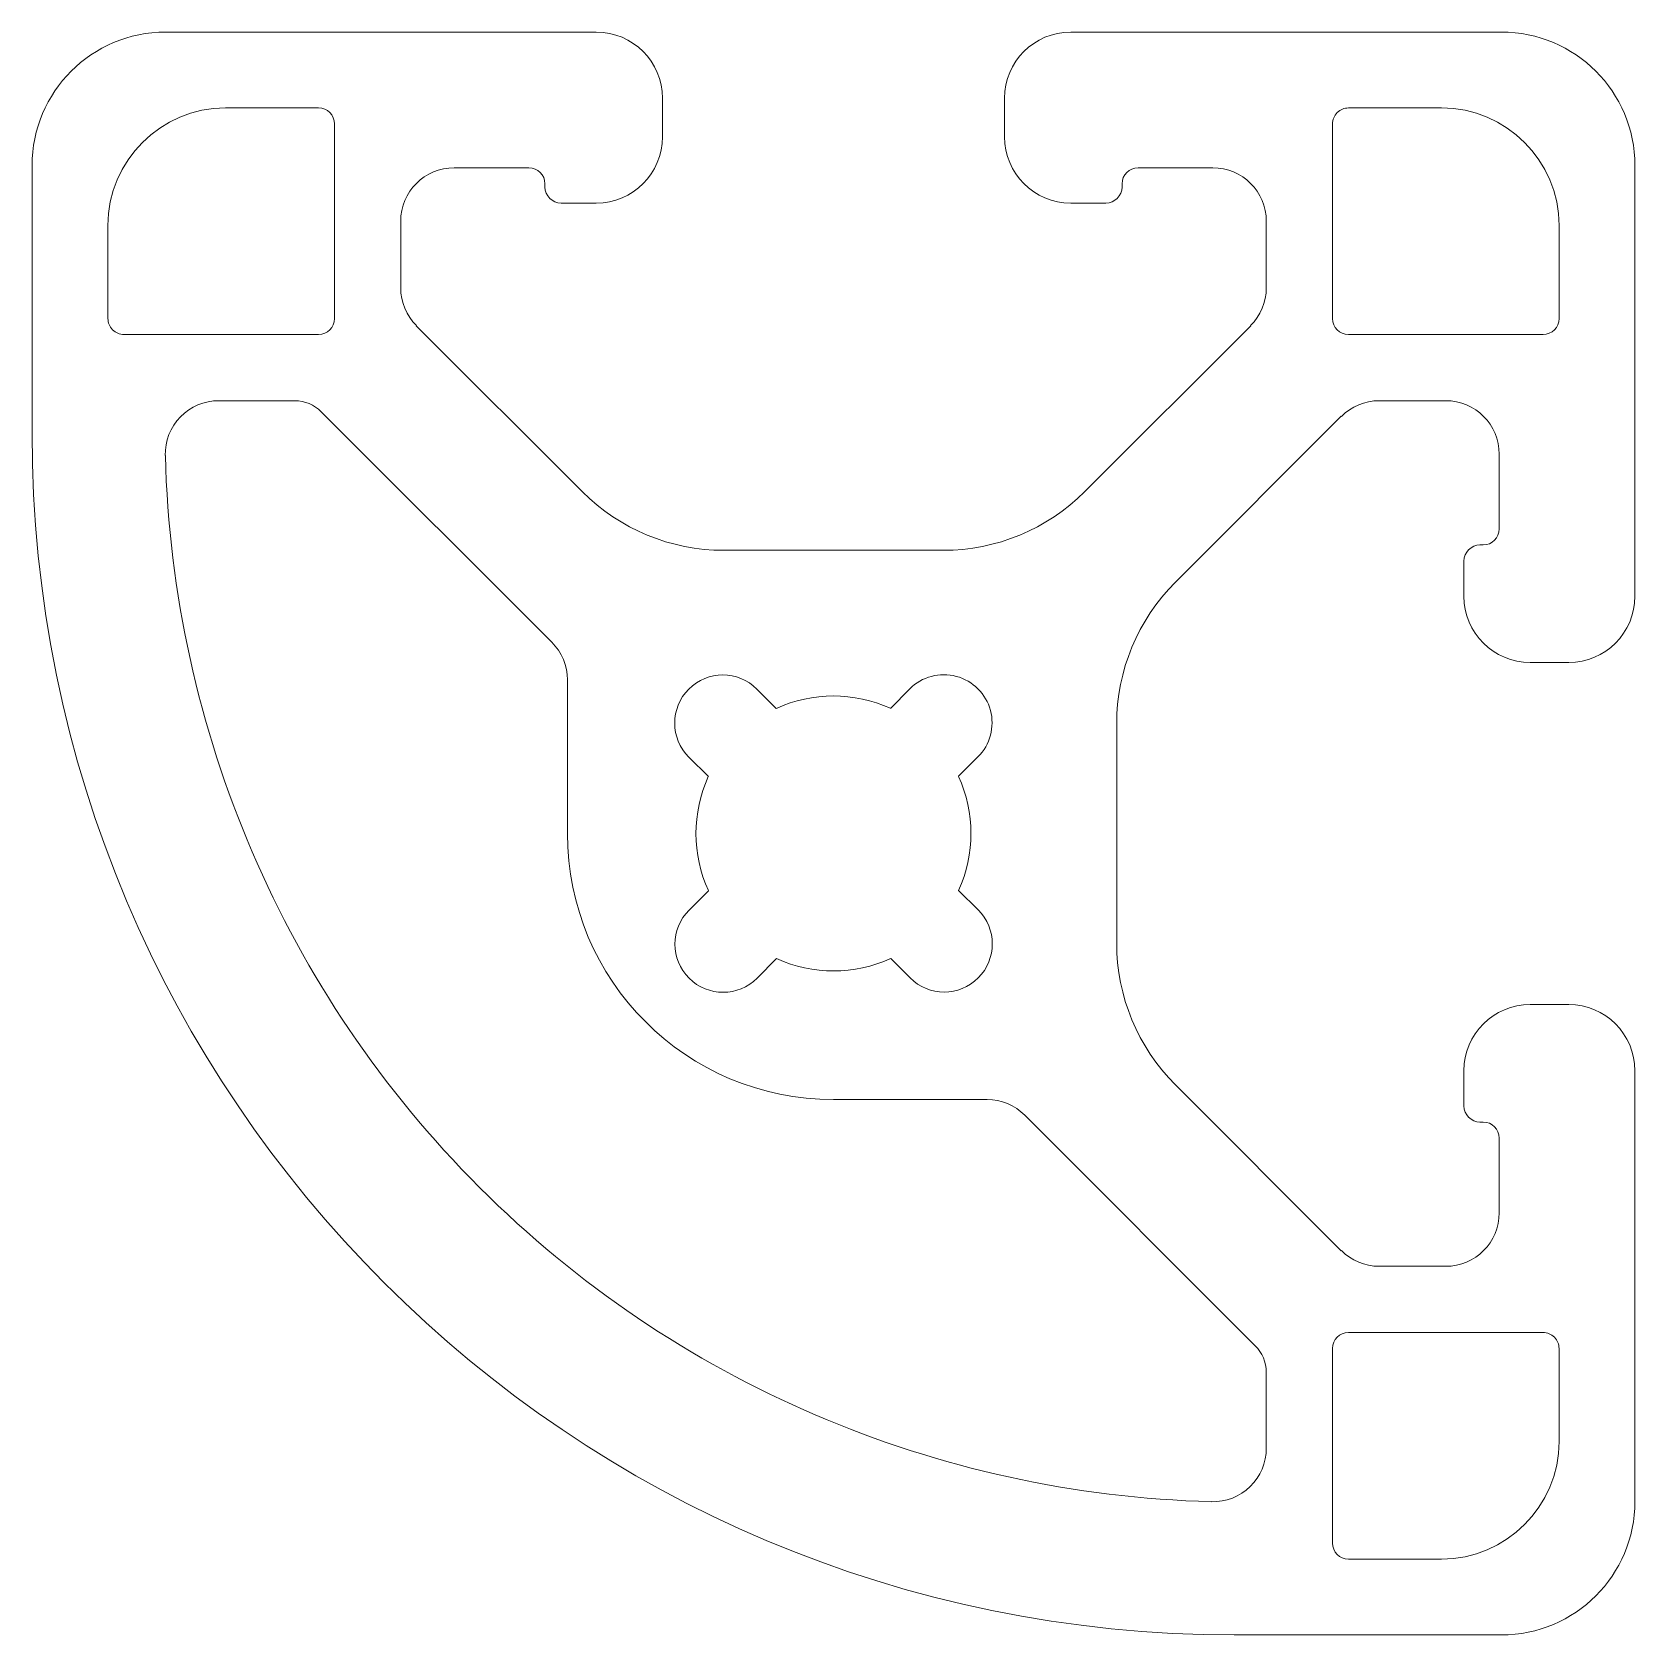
# Model space of a CAD drawing. Header units: inches. Extents: x -0.75 to 0.75, y -0.75 to 0.75.
import ezdxf

# ---------------------------------------------------------------- set-up
doc = ezdxf.new("R2010")
doc.units = ezdxf.units.IN
doc.header["$MEASUREMENT"] = 0

msp = doc.modelspace()

# ---------------------------------------------------------------- linework, layer by layer
at = {"color": 7, "linetype": 'Continuous', "lineweight": 15}
for p, q in [((-0.222, 0.75), (-0.625, 0.75)), ((0.625, 0.75), (0.222, 0.75)), ((-0.482, 0.679), (-0.569, 0.679)), ((-0.16, 0.652), (-0.16, 0.688)), ((0.16, 0.688), (0.16, 0.652)), ((0.569, 0.679), (0.482, 0.679)), ((-0.467, 0.482), (-0.467, 0.664)), ((0.467, 0.664), (0.467, 0.482)), ((-0.75, 0.625), (-0.75, 0.375)), ((-0.355, 0.623), (-0.285, 0.623)), ((0.285, 0.623), (0.355, 0.623)), ((0.75, 0.222), (0.75, 0.625)), ((-0.27, 0.608), (-0.27, 0.605)), ((0.27, 0.605), (0.27, 0.608)), ((-0.255, 0.59), (-0.222, 0.59)), ((0.222, 0.59), (0.255, 0.59)), ((-0.405, 0.5106), (-0.405, 0.573)), ((0.405, 0.573), (0.405, 0.5106)), ((-0.679, 0.569), (-0.679, 0.482)), ((0.679, 0.482), (0.679, 0.569)), ((-0.664, 0.467), (-0.482, 0.467)), ((-0.2349, 0.3198), (-0.3904, 0.4752)), ((0.3904, 0.4752), (0.2349, 0.3198)), ((0.482, 0.467), (0.664, 0.467)), ((-0.5041, 0.405), (-0.5753, 0.405)), ((-0.2636, 0.179), (-0.4793, 0.3947)), ((0.3198, 0.2349), (0.4752, 0.3904)), ((0.5106, 0.405), (0.573, 0.405)), ((0.623, 0.355), (0.623, 0.285)), ((0.1027, 0.265), (-0.1027, 0.265)), ((0.608, 0.27), (0.605, 0.27)), ((0.59, 0.255), (0.59, 0.222)), ((0.652, 0.16), (0.688, 0.16)), ((-0.249, 0), (-0.249, 0.1437)), ((-0.0535, 0.117), (-0.0717, 0.1352)), ((0.0715, 0.1354), (0.0532, 0.1171)), ((0.265, -0.1027), (0.265, 0.1027)), ((-0.1354, 0.0715), (-0.1171, 0.0532)), ((0.117, 0.0535), (0.1352, 0.0717)), ((-0.117, -0.0535), (-0.1352, -0.0717)), ((0.1354, -0.0715), (0.1171, -0.0532)), ((-0.0715, -0.1354), (-0.0532, -0.1171)), ((0.0535, -0.117), (0.0717, -0.1352)), ((0.688, -0.16), (0.652, -0.16)), ((0.59, -0.222), (0.59, -0.255)), ((0.75, -0.625), (0.75, -0.222)), ((0.4752, -0.3904), (0.3198, -0.2349)), ((0.1437, -0.249), (0, -0.249)), ((0.3947, -0.4793), (0.179, -0.2636)), ((0.605, -0.27), (0.608, -0.27)), ((0.623, -0.285), (0.623, -0.355)), ((0.573, -0.405), (0.5106, -0.405)), ((0.664, -0.467), (0.482, -0.467)), ((0.467, -0.482), (0.467, -0.664)), ((0.679, -0.569), (0.679, -0.482)), ((0.405, -0.5753), (0.405, -0.5041)), ((0.482, -0.679), (0.569, -0.679)), ((0.375, -0.75), (0.625, -0.75))]:
    msp.add_line(p, q, dxfattribs=at)
for centre, radius, start, end in [((-0.625, 0.625), 0.125, 90, 180), ((-0.222, 0.688), 0.062, 360, 90), ((0.222, 0.688), 0.062, 90, 180), ((0.625, 0.625), 0.125, 0, 90), ((-0.569, 0.569), 0.11, 90, 179.9971), ((-0.482, 0.664), 0.015, 0, 90), ((0.482, 0.664), 0.015, 89.9971, 180), ((0.569, 0.569), 0.11, 360, 89.9971), ((-0.222, 0.652), 0.062, 270, 0), ((0.222, 0.652), 0.062, 180, 270), ((-0.355, 0.573), 0.05, 90, 180), ((-0.285, 0.608), 0.015, 360, 90), ((0.285, 0.608), 0.015, 90, 180), ((0.355, 0.573), 0.05, 0, 90), ((-0.255, 0.605), 0.015, 180, 270), ((0.255, 0.605), 0.015, 270, 0), ((-0.355, 0.5106), 0.05, 180, 225), ((0.355, 0.5106), 0.05, 315, 0), ((-0.664, 0.482), 0.015, 179.9971, 270), ((-0.482, 0.482), 0.015, 270, 360), ((0.482, 0.482), 0.015, 180, 270), ((0.664, 0.482), 0.015, 270, 360), ((-0.5041, 0.37), 0.035, 45, 90), ((0.5106, 0.355), 0.05, 90, 135), ((-0.5753, 0.355), 0.05, 90, 181.4614), ((0.573, 0.355), 0.05, 360, 90), ((0.375, 0.375), 1.125, 180, 270), ((0.3794, 0.3794), 1.005, 181.4614, 224.9997), ((-0.1027, 0.452), 0.187, 225, 270), ((0.1027, 0.452), 0.187, 270, 315), ((0.608, 0.285), 0.015, 270, 0), ((0.605, 0.255), 0.015, 90, 180), ((0.452, 0.1027), 0.187, 135, 180), ((0.652, 0.222), 0.062, 180, 270), ((0.688, 0.222), 0.062, 270, 0), ((-0.299, 0.1437), 0.05, 0, 45), ((-0.1035, 0.1033), 0.0451, 45.054, 225.054), ((0.1033, 0.1035), 0.0451, 315.054, 135.054), ((0, 0), 0.1287, 65.5564, 114.5517), ((0, 0), 0.1287, 155.5564, 204.5517), ((0, 0), 0.1286, 335.5564, 24.5517), ((0, 0), 0.249, 180, 270), ((-0.1033, -0.1035), 0.0451, 135.054, 315.054), ((0.1035, -0.1033), 0.0451, 225.054, 45.054), ((0.452, -0.1027), 0.187, 180, 225), ((0, 0), 0.1286, 245.5564, 294.5517), ((0.652, -0.222), 0.062, 90, 180), ((0.688, -0.222), 0.062, 360, 90), ((0.1437, -0.299), 0.05, 45, 90), ((0.605, -0.255), 0.015, 180, 270), ((0.608, -0.285), 0.015, 360, 90), ((0.3794, 0.3794), 1.005, 225.0003, 268.5386), ((0.573, -0.355), 0.05, 270, 360), ((0.5106, -0.355), 0.05, 225, 270), ((0.37, -0.5041), 0.035, 360, 45), ((0.482, -0.482), 0.015, 90, 180), ((0.664, -0.482), 0.015, 359.9971, 90), ((0.569, -0.569), 0.11, 270, 359.9971), ((0.355, -0.5753), 0.05, 268.5386, 360), ((0.625, -0.625), 0.125, 270, 360), ((0.482, -0.664), 0.015, 180, 270)]:
    msp.add_arc(centre, radius, start, end, dxfattribs=at)

doc.saveas('drawing.dxf')
